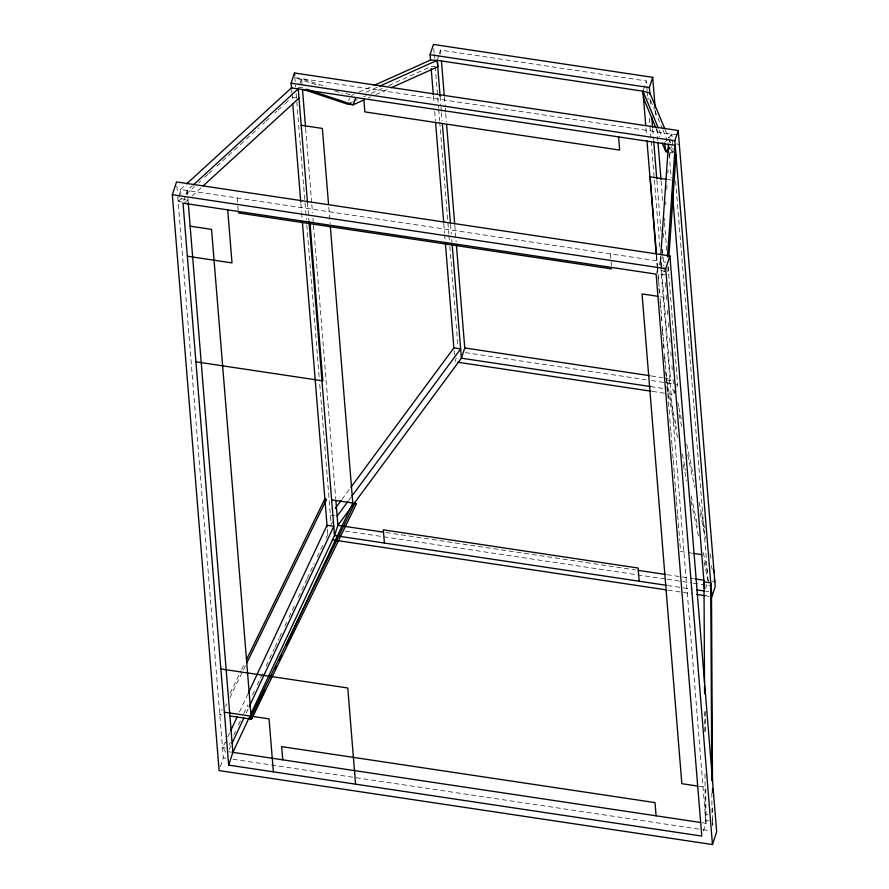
<?xml version="1.0" encoding="UTF-8"?>
<svg xmlns="http://www.w3.org/2000/svg" width="889" height="889" viewBox="0 0 889 889"><rect width="100%" height="100%" fill="white"/><g stroke="black" fill="none" stroke-linecap="round" stroke-linejoin="round"><path stroke-width="0.67" stroke-dasharray="4.45 3.33" d="M660.616 257.31L660.338 261.433L665.739 262.244M661.372 266.578L662.227 254.176M662.327 252.809L662.516 250.053M663.383 237.652L663.661 233.518M664.528 221.128L664.716 218.372M665.672 204.603L665.861 201.847M666.728 189.457L667.006 185.323M667.872 172.922L668.061 170.177M669.017 156.397L669.206 153.641L673.262 154.253M667.85 271.723L668.228 266.211M182.234 202.17L178.578 201.192L179.978 189.946L185.579 184.823M183.879 200.614L185.557 195.502M185.979 194.224L187.235 190.39L192.335 185.834M299.926 83.733L301.604 78.621L326.241 86.822M437.621 59.041L438.888 55.207M439.299 53.929L440.566 50.095L646.325 80.955L646.659 85.088M220.361 766.74L223.306 757.795L177.544 194.38M455.012 361.812L456.268 357.967M643.38 89.9L646.325 80.955M668.872 143.073L671.817 134.128L673.384 153.497M656.538 272.834L658.638 266.444M659.06 265.166L660.327 261.333L180.489 189.49L181.234 198.758L178.578 201.192M660.549 256.076L670.517 378.814L667.15 389.038L677.818 439.01M676.807 387.015L677.651 384.459L667.983 265.478M705.577 588.507L706.833 584.673M703.443 830.959L705.966 823.292L705.788 788.743M348.599 100.657L349.433 98.357M225.662 752.327L222.928 747.271L225.362 742.071L225.584 744.726M227.717 737.059L230.062 732.047M239.463 712L247.698 694.453M229.062 745.082L230.229 742.571M233.763 735.059L235.518 731.291M238.463 725.024L241.397 718.756M243.742 713.745L247.864 704.977M252.565 694.954L254.321 691.186M257.254 684.93L263.133 672.395M266.078 666.128L269.011 659.86M269.6 658.605L274.301 648.581M274.89 647.325L279.002 638.558M279.591 637.302L282.524 631.034M284.88 626.023L286.636 622.267M288.992 617.255L295.448 603.464M298.393 597.197L306.616 579.661M307.205 578.406L314.25 563.37M317.195 557.103L320.129 550.836M320.718 549.58L323.652 543.312M326.007 538.301L327.763 534.545M229.084 749.571L231.107 745.249M246.231 713.011L248.576 708M219.816 714.378L221.339 715.156L219.783 714.423L222.217 709.433M230.107 693.242L241.041 670.806M241.652 669.561L244.686 663.327M225.595 706.444L226.806 703.944M229.851 697.721L245.642 665.316M341.898 499.451L350.133 488.305M333.597 520.976L331.13 524.321L319.607 382.481M348.666 500.463L351.133 497.118M665.394 142.029L667.806 139.062M668.606 138.073L671.817 134.128M186.334 194.091L194.48 186.634M198.547 182.901L200.592 181.045M204.659 177.311L207.715 174.511M208.737 173.577L212.804 169.855M216.883 166.121L233.174 151.208M234.196 150.274L239.285 145.607M240.308 144.674L245.397 140.018M246.409 139.084L258.632 127.894M262.711 124.16L264.744 122.293M265.767 121.36L270.856 116.703M274.923 112.97L276.968 111.103M277.979 110.18L284.091 104.58M285.113 103.646L290.203 98.99M184.679 202.814L191.057 196.969M192.068 196.047L201.236 187.646M351.522 95.501L354.033 94.367M359.034 92.123L371.569 86.5M366.046 92.267L377.28 87.222M348.599 103.546L352.355 101.857M353.611 101.302L357.367 99.612M363.623 96.801L366.124 95.679M371.135 93.434L383.648 87.811M388.66 85.566L431.209 66.464L434.977 66.597M368.335 97.979L370.869 96.834M375.925 94.567L388.593 88.878M709.3 820.758L705.255 820.98L704.999 773.941M664.928 274.401L660.838 274.212L661.083 270.712L665.139 271.312M677.218 134.939L294.848 77.61L319.34 85.755M298.304 87.278L302.36 87.889L301.604 78.621M676.629 144.007L679.329 144.418M292.237 97.123L298.993 98.134M667.383 179.445L671.351 180.045M181.234 198.758L188.001 199.769M660.583 296.715L663.227 297.104M651.304 375.936L662.283 377.581M663.65 377.781L670.517 378.814M666.394 379.77L673.151 380.781M465.225 352.611L646.125 379.736M651.604 380.559L677.651 384.459M650.692 386.571L663.038 388.415M652.359 391.393L674.284 394.683L673.951 390.538M692.52 553.258L680.607 551.469L679.818 541.801M330.375 515.042L335.786 515.853M385.882 532.522L635.424 569.949M666.961 574.672L694.387 578.783M704.066 561.926L708.1 580.839L714.856 581.851M345.21 531.011L665.894 579.095M667.272 579.295L691.931 582.995M693.309 583.206L711.122 585.873M667.717 585.518L692.398 589.218M706.088 591.274L708.789 591.674M668.017 590.14L692.687 593.841M705.021 595.686L709.133 596.308M699.043 786.287L703.01 786.876M705.21 814.024L707.922 814.435M228.829 751.75L232.874 752.361M701.854 822.681L708.666 823.703M223.306 757.795L226.05 758.206M232.896 759.228L701.599 829.504M702.966 829.715L709.822 830.737M669.817 152.386L672.462 152.852L671.584 146.663M647.548 98.612L650.103 99.279M345.688 93.289L352.166 95.456M334.797 90.911L342.532 93.478M222.928 747.271L225.395 748.194M665.35 130.105L668.55 137.784M669.084 139.062L670.695 142.907M650.637 100.557L654.36 109.491M654.893 110.758L662.349 128.616M662.883 129.894L667.139 140.095M670.339 147.752L672.462 152.852M659.316 130.372L661.961 136.695M656.36 128.994L659.527 136.562M677.774 402.395L678.64 406.44M678.918 407.795L681.23 418.597M686.708 444.267L693.342 475.337M699.11 502.352L704.588 528.01M710.067 553.669L711.222 559.081M674.484 392.749L673.906 390.049L667.15 389.038L666.706 383.526M679.096 414.363L682.274 429.22M687.753 454.89L694.676 487.305M700.154 512.964L705.633 538.634M711.4 565.648L712.267 569.693M666.683 381.114L676.773 428.398M682.252 454.057L685.719 470.27M691.197 495.929L697.832 526.999M703.31 552.658L707.344 571.571M683.297 464.68L686.764 480.882M691.086 501.152L698.865 537.623M712.367 822.981L712.734 825.359L712.634 806.334M675.64 181.156L708.1 580.839M669.239 154.041L671.151 177.544M655.404 110.536L655.96 117.448M656.86 128.516L657.871 140.973M661.127 181.089L662.705 200.458M664.505 222.594L666.75 250.265M712.3 819.013L712.722 824.314M650.348 100.001L650.692 104.157M652.715 129.061L653.615 140.129M656.871 180.245L661.027 231.44M662.483 249.42L663.839 266.022M663.95 267.411L664.505 274.323M665.183 282.624L665.639 288.158M666.194 295.07L666.761 301.993M667.428 310.294L667.883 315.828M668.439 322.74L669.006 329.663M669.684 337.964L670.128 343.498M670.806 351.8L671.139 355.944M671.928 365.635L672.262 369.78M673.051 379.47L673.384 383.615M646.77 86.466L647.103 90.6M647.214 91.978L647.548 96.123M649.348 118.181L659.871 247.809M660.327 261.333L660.66 265.478M660.76 266.733L705.966 823.292M656.582 255.665L657.36 265.333M657.482 266.722L658.605 280.546M658.716 281.924L659.605 292.981M660.06 298.515L660.849 308.183M660.96 309.572L661.861 320.629M662.305 326.163L663.094 335.831M663.205 337.22L664.105 348.277M664.55 353.8L665.339 363.479M665.45 364.868L666.461 377.303M666.572 378.681L669.717 417.386M669.828 418.775L670.839 431.209M670.951 432.599L671.962 445.033M672.073 446.422L673.084 458.857M673.195 460.246L674.206 472.681M674.318 474.059L675.329 486.505M675.44 487.883L676.451 500.329M676.562 501.707L677.574 514.153M677.685 515.531L679.707 540.412M645.981 128.405L646.425 133.928M656.282 255.276L657.293 267.689M657.404 269.067L658.416 281.48M658.971 288.369L659.427 293.892M660.094 302.16L660.538 307.672M661.216 315.951L661.66 321.462M662.338 329.741L662.783 335.253M663.45 343.532L663.905 349.044M664.572 357.322L665.016 362.834M665.694 371.113L666.139 376.625M610.443 253.854L611.443 266.167M440.566 50.095L440.9 54.24M444.378 96.979L445.156 106.636M445.267 108.014L445.6 112.147M445.711 113.536L446.389 121.804M454.79 225.228L456.135 241.775M440.111 96.179L440.9 105.835M441.011 107.213L441.344 111.347M441.455 112.725L442.133 121.004M450.534 224.428L451.312 234.074M451.768 239.597L451.99 242.353M433.765 48.595L434.099 52.751M434.221 54.129L434.554 58.285M435.232 66.586L438.599 108.091M438.71 109.469L439.611 120.537M439.722 121.926L448.823 233.985M448.934 235.374L449.389 240.908M449.834 246.442L457.924 346.043M433.443 96.179L433.999 103.102M434.677 111.403L435.466 121.082M443.778 223.461L444.567 233.14M444.678 234.529L445.233 241.441M454.101 350.555L454.446 354.889M328.774 207.226L330.119 223.817M305.649 128.405L311.717 203.092M311.828 204.47L312.506 212.771M312.95 218.305L313.395 223.839M313.517 225.217L335.753 499.051M307.494 202.67L308.95 220.639M294.804 77.121L295.593 86.789M296.148 93.701L296.715 100.601M296.826 101.991L304.905 201.47M305.016 202.859L306.372 219.439M306.816 224.961L319.495 381.103M291.67 90.1L291.892 92.867M292.003 94.256L292.57 101.157M300.871 203.414L301.549 211.704M301.66 213.082L302.104 218.605M327.341 529.244L327.808 535.034M237.119 197.869L237.674 204.714M237.785 206.081L238.341 212.927M187.235 190.39L188.246 202.848M176.867 186.068L177.433 192.991M711.856 792.921L711.978 815.035M705.377 711.333L705.488 732.058M704.677 711.733L704.777 732.469"/><path stroke-width="1.33" d="M660.816 254.554L668.45 144.374L668.906 149.885M667.472 256.943L675.218 145.385L291.481 87.855L186.601 183.89M668.895 256.577L675.962 154.664M172.333 194.702L176.533 181.923L669.895 255.899L716.667 831.771L712.467 844.55L219.105 770.574L172.333 194.702L665.694 268.678L712.467 844.55M291.559 88.722L291.103 83.199L294.47 72.976L678.196 130.505L715.234 586.484L711.867 596.719L674.84 140.74L678.196 130.505M430.52 60.208L430.065 54.674L433.432 44.45L652.704 77.332L655.171 107.769M228.673 765.14L183.034 203.17L656.126 274.112L701.765 836.082L228.673 765.14L232.874 752.361L249.331 717.267M456.357 244.531L464.758 347.955L461.391 358.189L337.887 525.332L334.531 535.556L250.509 714.767M649.903 94.467L649.337 87.555L652.704 77.332M665.694 268.678L669.895 255.899M355.644 97.901L353.133 104.791L347.355 104.102L303.36 89.456M230.651 730.791L237.119 717.012M248.287 693.198L327.019 525.277L333.775 526.288L249.164 706.744M232.129 743.093L243.875 718.023M190.146 226.173L211.549 229.373L251.32 719.145L249.831 718.556L250.554 719.212L251.365 719.345L264.889 690.253M270.789 677.685L271.967 675.173M274.923 668.895L276.101 666.383M279.057 660.094L281.413 655.071M286.136 645.025L352.8 503.041L330.341 226.584M246.509 659.594L324.863 498.851L325.674 498.996L326.43 499.596L246.853 662.827M250.409 717.356L354.889 503.041L355.7 503.174L356.445 503.785L251.365 719.345M326.396 499.64L325.819 499.551M335.32 508.364L341.076 500.563M350.955 487.194L453.879 347.899L445.345 242.83M337.131 516.064L347.843 501.574M351.955 496.006L460.646 348.91L453.879 347.899M669.206 147.541L665.839 151.686L662.149 142.862M193.358 184.912L298.248 88.867L307.494 202.67M203.27 185.779L298.993 98.134M374.069 85.377L430.432 60.074L437.199 60.319L642.958 91.178L649.848 92.978L664.816 128.816M379.781 86.1L437.199 60.319L437.977 66.708L391.127 87.744M364.534 99.679L353.133 104.791L306.261 89.189M430.065 54.674L649.337 87.555M291.103 83.199L674.84 140.74M666.061 179.245L650.181 176.867L656.471 254.276M301.204 125.26L322.374 128.438L328.552 204.47M238.341 212.927L611.665 268.911M657.938 296.315L642.058 293.937L681.841 783.698L697.721 786.087M187.346 256.21L232.018 262.911L227.717 209.871M464.758 347.955L649.937 375.725M650.692 386.571L461.391 358.189L452.212 245.108M457.757 362.223L650.992 391.193M195.913 361.823L322.829 380.848L309.939 222.206M693.842 553.458L701.777 554.647M331.63 499.874L352.8 503.041M383.137 532.111L337.887 525.332L335.864 500.44M638.169 570.36L665.594 574.472M695.754 578.995L703.988 580.228M666.339 585.306L334.531 535.556L309.061 222.028M696.509 589.829L704.733 591.063M332.253 539.79L666.65 589.929M696.798 594.452L705.021 595.686M220.861 668.95L347.766 687.986L355.589 784.165M224.372 712.189L269.056 718.89L273.356 771.841M229.918 715.945L251.32 719.145M700.476 822.469L232.874 752.361L188.246 202.848M668.484 152.152L665.839 151.686L664.594 143.007M658.26 127.838L642.958 91.178L643.714 97.612M355.633 503.641L354.889 503.041M643.214 97.49L655.838 127.738M713.523 569.882L714.1 572.583M714.278 579.15L714.856 581.851M672.473 193.869L704.521 588.418M657.982 142.351L661.016 179.711M651.704 116.603L652.604 127.672M653.726 141.507L656.76 178.867M642.958 91.178L645.758 125.649M646.992 140.818L656.171 253.898M618.577 136.873L619.644 150.085L364.857 111.881L363.779 98.668M639.191 581.239L638.124 568.027L383.326 529.822L384.404 543.035M656.093 815.813L655.015 802.6L281.68 746.627L282.758 759.839M441.455 61.13L444.256 95.601M446.611 124.56L454.679 223.85M437.199 60.319L440.111 96.179M442.355 123.76L450.423 223.05M431.187 68.509L433.321 94.801M435.577 122.471L443.667 222.072M302.504 89.689L305.538 127.027M294.47 72.976L294.692 75.732M292.792 103.924L300.76 202.025M302.327 221.372L327.13 526.744M711.5 592.085L712.5 781.453M712.534 788.365L712.556 792.51M711.789 780.486L710.744 582.806L703.988 581.795L704.521 682.708M704.533 685.475L704.577 693.764"/></g></svg>
